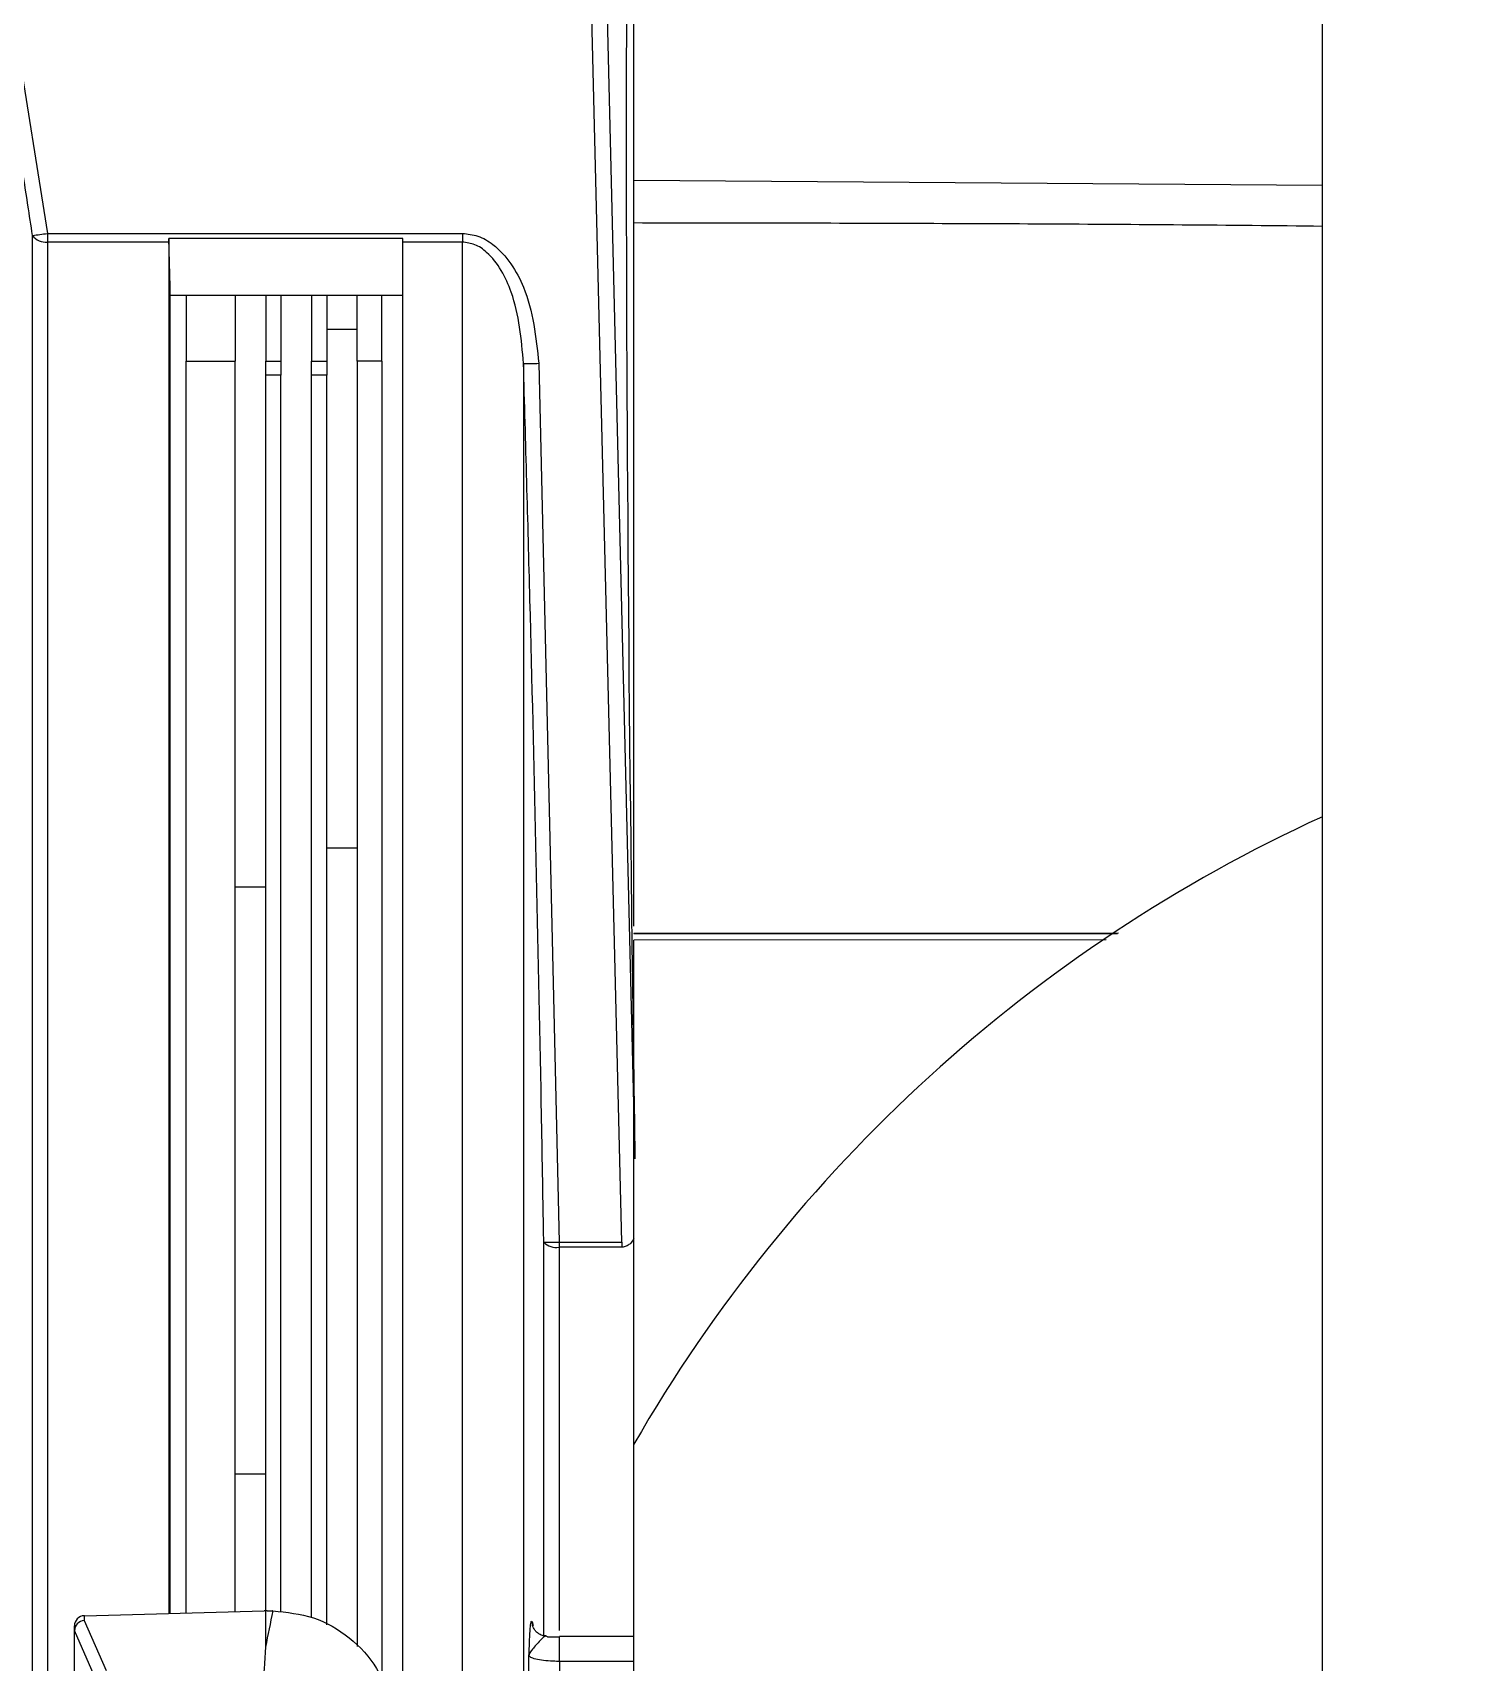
# Model space of a CAD drawing. Extents: x 7 to 135, y 1 to 99.
# Drawn here: x 98.014 to 99.424, y 45.824 to 47.422 of the extents above; entities that cross this region are included whole.
import ezdxf

# ---------------------------------------------------------------- set-up
doc = ezdxf.new("R2010")
doc.units = 0
doc.header["$MEASUREMENT"] = 0
doc.layers.add('OBJECT', color=7, linetype='CONTINUOUS')

msp = doc.modelspace()

# ---------------------------------------------------------------- linework, layer by layer
at = {"layer": 'OBJECT'}
for p, q in [((99.2781, 44.4974), (99.2781, 53.47)), ((98.5912, 46.2364), (98.5617, 47.4512)), ((98.5767, 47.4513), (98.6042, 46.318)), ((98.6031, 47.2772), (98.6031, 47.4449)), ((97.998, 47.4162), (98.0281, 47.2254)), ((99.2781, 47.2725), (98.6031, 47.2772)), ((98.6031, 46.5461), (98.6031, 47.2356)), ((98.0136, 45.27), (98.0136, 47.2234)), ((98.0281, 47.2254), (98.435, 47.2254)), ((98.0281, 47.2254), (98.0281, 47.2169)), ((98.0281, 47.2169), (98.0281, 45.27)), ((98.1471, 47.2169), (98.0281, 47.2169)), ((98.1471, 47.2204), (98.1471, 47.2169)), ((98.1486, 47.1733), (98.1471, 47.2204)), ((98.3766, 47.2204), (98.1471, 47.2204)), ((98.1471, 47.2169), (98.1471, 45.8725)), ((98.3766, 47.2169), (98.3766, 47.2204)), ((98.435, 47.2169), (98.3766, 47.2169)), ((98.3766, 45.7359), (98.3766, 47.2169)), ((98.435, 47.2254), (98.435, 47.2169)), ((98.435, 45.2852), (98.435, 47.2169)), ((98.1486, 45.8725), (98.1486, 47.1733)), ((98.3763, 47.1644), (98.1486, 47.1644)), ((98.1642, 47.1644), (98.1642, 47.1)), ((98.2122, 47.1644), (98.2122, 47.1)), ((98.2422, 47.1644), (98.2422, 47.1)), ((98.2571, 47.1644), (98.2571, 47.1)), ((98.2871, 47.1644), (98.2871, 47.1)), ((98.302, 47.1644), (98.302, 47.1)), ((98.332, 47.1), (98.332, 47.1644)), ((98.356, 47.1), (98.356, 47.1644)), ((98.3763, 47.1644), (98.3763, 45.7371)), ((98.3763, 47.1644), (98.3766, 47.1644)), ((98.302, 47.1315), (98.332, 47.1315)), ((98.1642, 47.1), (98.2122, 47.1)), ((98.1642, 45.873), (98.1642, 47.1)), ((98.2122, 45.8742), (98.2122, 47.1)), ((98.2422, 47.1), (98.2571, 47.1)), ((98.2422, 47.0863), (98.2422, 47.1)), ((98.2571, 47.1), (98.2571, 47.0863)), ((98.2871, 47.1), (98.302, 47.1)), ((98.2871, 47.0863), (98.2871, 47.1)), ((98.302, 47.1), (98.302, 47.0863)), ((98.332, 47.1), (98.332, 45.8402)), ((98.356, 47.1), (98.332, 47.1)), ((98.356, 47.1), (98.356, 45.8069)), ((98.4949, 47.0979), (98.4949, 45.285)), ((98.5099, 47.0981), (98.5298, 46.2364)), ((98.2571, 47.0863), (98.2422, 47.0863)), ((98.2422, 45.875), (98.2422, 47.0863)), ((98.2571, 45.8738), (98.2571, 47.0863)), ((98.302, 47.0863), (98.2871, 47.0863)), ((98.2871, 45.8687), (98.2871, 47.0863)), ((98.302, 45.8612), (98.302, 47.0863)), ((98.302, 46.6232), (98.332, 46.6232)), ((98.2122, 46.5849), (98.2422, 46.5849)), ((98.6031, 46.5394), (99.0781, 46.5396)), ((98.6031, 46.5394), (98.6031, 46.5389)), ((98.6031, 46.5389), (99.0773, 46.5391)), ((99.066, 46.5328), (98.6031, 46.5326)), ((98.6031, 46.0383), (98.6031, 46.5326)), ((98.5148, 45.8509), (98.5148, 46.2364)), ((98.5298, 46.2364), (98.5298, 46.2316)), ((98.5298, 46.2364), (98.5912, 46.2364)), ((98.5912, 46.2316), (98.5298, 46.2316)), ((98.5298, 46.2316), (98.5298, 45.8557)), ((98.5912, 46.2364), (98.5912, 46.2316)), ((98.6031, 44.5417), (98.6031, 46.0383)), ((98.2122, 46.0092), (98.2422, 46.0092)), ((98.0644, 45.8703), (98.2406, 45.875)), ((98.2422, 45.8396), (98.2422, 45.875)), ((98.2437, 45.875), (98.2489, 45.875)), ((98.0547, 45.8555), (98.0547, 45.8603)), ((98.0641, 45.8703), (98.0641, 45.8655)), ((98.0641, 45.8655), (98.0857, 45.8165)), ((98.5034, 45.8643), (98.5043, 45.8607)), ((98.0763, 45.8065), (98.0547, 45.8556)), ((98.0547, 45.7406), (98.0547, 45.8555)), ((98.5183, 45.8497), (98.5303, 45.8495)), ((98.6031, 45.85), (98.5303, 45.85)), ((98.5303, 45.8255), (98.5303, 45.85)), ((98.5003, 45.285), (98.5003, 45.8312)), ((98.5303, 45.8255), (98.5303, 45.2852)), ((98.6031, 45.8255), (98.5303, 45.8255))]:
    msp.add_line(p, q, dxfattribs=at)
at = {"layer": 'OBJECT', "flags": 128}
msp.add_lwpolyline([(98.5039, 45.8605), (98.5037, 45.8614), (98.5034, 45.8643)], dxfattribs=at)
at = {"layer": 'OBJECT'}
for centre, radius, start, end in [((97.9754, 47.5519), 0.3307, 276.6337, 279.168), ((98.0265, 47.2326), 0.0158, 215.7095, 275.9145), ((98.4996, 47.3346), 0.2368, 268.8659, 272.4916), ((99.9031, 45.29), 1.5, 209.9264, 65.3757), ((99.9031, 45.29), 1.5, 114.6243, 150.0736), ((98.5267, 46.2477), 0.0164, 223.6569, 280.8428), ((98.5222, 46.4766), 0.2403, 268.2252, 271.7972), ((98.2437, 45.755), 0.12, 90.7501, 91.5), ((98.2437, 45.755), 0.12, 90, 90.7501), ((98.2489, 45.755), 0.12, 89.8086, 90), ((98.0647, 45.8603), 0.01, 93, 180), ((98.0647, 45.8603), 0.01, 91.5, 93)]:
    msp.add_arc(centre, radius, start, end, dxfattribs=at)
for centre, major_axis, ratio, start_param, end_param in [((98.6978, 45.2496), (-0.0723, 2.925), 0.024678, 0.373966, 1.196266), ((96.1797, 46.3684), (0, 2.3412), 0.904333, 4.484542, 4.500054), ((98.0647, 45.8556), (0.00979, 0.00206), 0.992047, 1.417491, 2.929573), ((98.0647, 45.8323), (-0.0094, 0.0253), 0.138337, 0.351347, 0.357701)]:
    msp.add_ellipse(centre, major_axis=major_axis, ratio=ratio, start_param=start_param, end_param=end_param, dxfattribs=at)
for points, knots in [([(98.0136, 47.2234), (98.0121, 47.2333), (98.0045, 47.2827), (97.9945, 47.3463), (97.9858, 47.3999), (97.9835, 47.4141)], [0, 0, 0, 0, 0.155366, 0.776831, 1, 1, 1, 1]), ([(98.6031, 47.2356), (98.6031, 47.2388), (98.6031, 47.2478), (98.6031, 47.2624), (98.6031, 47.2732), (98.6031, 47.2772)], [0, 0, 0, 0, 0.263884, 0.723099, 1, 1, 1, 1]), ([(99.2781, 47.2323), (99.2323, 47.2328), (99.0969, 47.2341), (98.8719, 47.2352), (98.6927, 47.2355), (98.6031, 47.2356)], [0, 0, 0, 0, 0.203831, 0.601916, 1, 1, 1, 1]), ([(98.435, 47.2254), (98.4402, 47.2248), (98.4509, 47.2237), (98.468, 47.2135), (98.4834, 47.1961), (98.5036, 47.158), (98.5072, 47.1237), (98.5099, 47.0981)], [0, 0, 0, 0, 0.095894, 0.2001868, 0.3631391, 0.5251, 1, 1, 1, 1]), ([(98.4949, 47.0979), (98.4929, 47.1217), (98.4901, 47.1534), (98.4739, 47.1893), (98.4617, 47.2054), (98.448, 47.2152), (98.4392, 47.2163), (98.435, 47.2169)], [0, 0, 0, 0, 0.494895, 0.658682, 0.817486, 0.914211, 1, 1, 1, 1]), ([(98.5148, 46.2364), (98.5146, 46.2464), (98.5138, 46.2964), (98.5099, 46.5063), (98.5037, 46.7835), (98.4971, 47.0207), (98.4949, 47.0979)], [0, 0, 0, 0, 0.034808, 0.174038, 0.730962, 1, 1, 1, 1]), ([(98.6031, 46.24), (98.6021, 46.2383), (98.6005, 46.2355), (98.5966, 46.2328), (98.5935, 46.2317), (98.5916, 46.2316), (98.5912, 46.2316)], [0, 0, 0, 0, 0.380445, 0.645976, 0.914377, 1, 1, 1, 1]), ([(98.2493, 45.875), (98.2628, 45.8736), (98.2898, 45.8709), (98.3254, 45.8501), (98.3528, 45.8204), (98.3614, 45.7955), (98.3655, 45.7834)], [0, 0, 0, 0, 0.253585, 0.507165, 0.760848, 1, 1, 1, 1]), ([(98.5003, 45.8312), (98.5003, 45.8312), (98.5004, 45.8337), (98.5006, 45.8385), (98.501, 45.8489), (98.5016, 45.8593), (98.5025, 45.8658), (98.5031, 45.8648), (98.5034, 45.8643)], [0, 0, 0, 0, 0.003447, 0.125411, 0.247082, 0.560867, 0.780109, 1, 1, 1, 1]), ([(98.5171, 45.8506), (98.5162, 45.8506), (98.5138, 45.8505), (98.5102, 45.8522), (98.5071, 45.8547), (98.5052, 45.8572), (98.5043, 45.8592), (98.5039, 45.8603), (98.5038, 45.8608), (98.5038, 45.8607), (98.5039, 45.8603), (98.5039, 45.8601)], [0, 0, 0, 0, 0.0883712, 0.2614517, 0.4029776, 0.5223147, 0.617766, 0.6985819, 0.7900899, 0.9182827, 1, 1, 1, 1]), ([(98.5183, 45.8497), (98.5176, 45.8501), (98.516, 45.8508), (98.5116, 45.8461), (98.5056, 45.8398), (98.5015, 45.8347), (98.5005, 45.8324), (98.5003, 45.8312), (98.5003, 45.8312)], [0, 0, 0, 0, 0.17641, 0.365703, 0.689492, 0.837805, 0.996696, 1, 1, 1, 1]), ([(98.2331, 45.7523), (98.2332, 45.753), (98.2337, 45.7566), (98.2359, 45.7713), (98.2399, 45.7998), (98.2414, 45.8253), (98.2422, 45.8396)], [0, 0, 0, 0, 0.024147, 0.120739, 0.507103, 1, 1, 1, 1]), ([(98.5303, 45.8255), (98.5282, 45.8255), (98.5227, 45.8256), (98.5143, 45.8263), (98.5066, 45.8276), (98.5016, 45.8293), (98.5007, 45.8306), (98.5003, 45.8312)], [0, 0, 0, 0, 0.138948, 0.360989, 0.583047, 0.805111, 1, 1, 1, 1])]:
    msp.add_open_spline(points, degree=3, knots=knots, dxfattribs=at)

doc.saveas('drawing.dxf')
